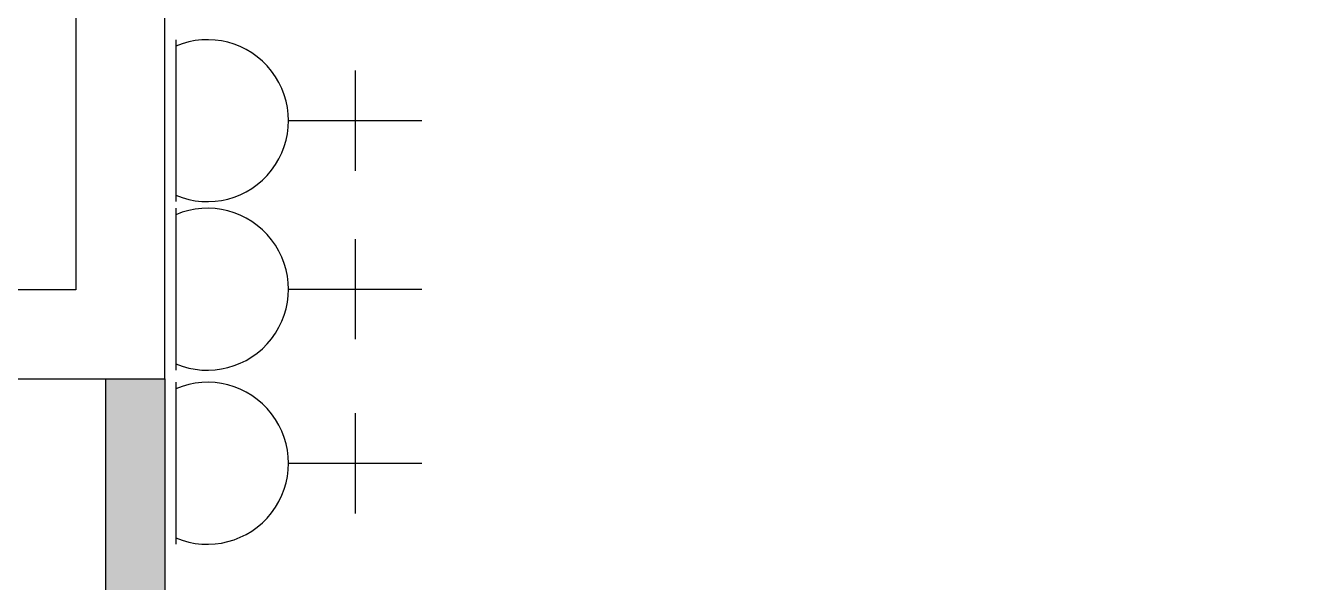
# Model space of a CAD drawing. Header units: inches. Extents: x -106706990 to 300603, y -86718466 to 1728185.
# Drawn here: x 138423 to 140567, y 28542 to 29480 of the extents above; entities that cross this region are included whole.
import ezdxf

# ---------------------------------------------------------------- set-up
doc = ezdxf.new("R2010")
doc.units = ezdxf.units.IN
doc.header["$MEASUREMENT"] = 0
doc.linetypes.add('DASHED2', pattern=[0.375, 0.25, -0.125])
for name, color, linetype in [('A-HATCH', 8, 'Continuous'), ('A-PARTITION', 4, 'Continuous'), ('A-WALL', 1, 'Continuous'), ('ELECT', 6, 'Continuous'), ('elk_LAMPU', 6, 'Continuous')]:
    doc.layers.add(name, color=color, linetype=linetype)
doc.layers.get('elk_LAMPU').off()

# ---------------------------------------------------------------- blocks, each defined once
blk = doc.blocks.new('SOCKET(in)')
at = {"layer": 'ELECT', "color": 6}
for p, q in [((86605160, -1198079.2), (86605160, -1197854.2)), ((86605075.7, -1197966.7), (86605244.4, -1197966.7)), ((86605023.6, -1198269), (86605296.4, -1198269))]:
    blk.add_line(p, q, dxfattribs=at)
blk.add_arc((86605160, -1198215.6), 136.4, 336.9763, 203.0237, dxfattribs=at)

msp = doc.modelspace()

# ---------------------------------------------------------------- hatches: boundary and pattern name
at = {"layer": 'A-HATCH'}
h = msp.add_hatch(dxfattribs=at)
h.set_pattern_fill('DOTS', color=8, scale=800)
h.set_pattern_definition([(0, (114889.653, -264791.58), (25, 50), [0, -50])])
h.paths.add_polyline_path([(141582.8, 26147.7), (141682.8, 26147.7), (141682.8, 26247.7), (141682.8, 30609.7), (141582.8, 30609.7)])
h.paths.add_polyline_path([(138657.8, 28884.7), (138557.8, 28884.7), (138557.8, 26109.7), (138657.8, 26109.7)])

# ---------------------------------------------------------------- linework, layer by layer
at = {"layer": 'A-PARTITION', "color": 8}
for p, q in [((138557.8, 28884.7), (138557.8, 26109.7)), ((138657.8, 28884.7), (138657.8, 26109.7))]:
    msp.add_line(p, q, dxfattribs=at)
at = {"layer": 'A-WALL', "color": 8}
for p, q in [((138507.8, 30609.7), (138507.8, 29034.7)), ((138657.8, 28884.7), (138657.8, 30609.7)), ((138507.8, 29034.7), (138357.8, 29034.7)), ((138357.8, 28884.7), (138657.8, 28884.7))]:
    msp.add_line(p, q, dxfattribs=at)

# ---------------------------------------------------------------- block references
at = {"layer": 'elk_LAMPU', "color": 0, "linetype": 'DASHED2', "lineweight": 18, "rotation": 270}
for p in [(1336945.4, 86634479.7), (1336945.4, 86634195.8), (1336945.4, 86633902.6)]:
    msp.add_blockref('SOCKET(in)', p, dxfattribs=at)

doc.saveas('drawing.dxf')
